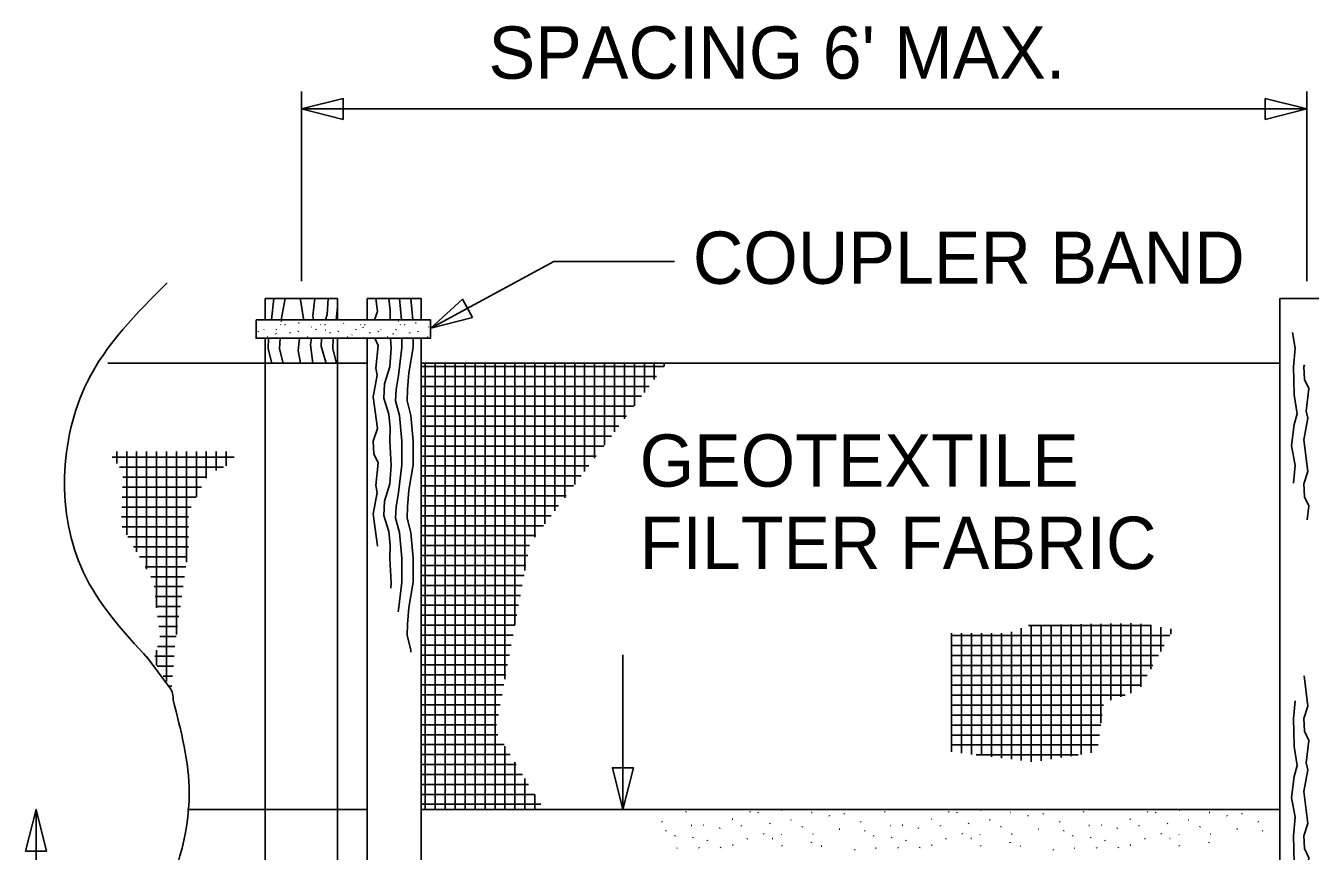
# Model space of a CAD drawing. Extents: x 9881 to 9952, y 9888 to 10017.
# Drawn here: x 9887.95 to 9913.59, y 9966.16 to 9982.65 of the extents above; entities that cross this region are included whole.
import ezdxf

# ---------------------------------------------------------------- set-up
doc = ezdxf.new("R2010")
doc.units = 0
for name, color, linetype in [('Default', 7, 'Continuous'), ('G-ANNO-TEXT', 7, 'Continuous'), ('G-DETL-LINE', 7, 'Continuous'), ('G-DETL-OTLN', 7, 'Continuous'), ('G-DETL-PATT', 7, 'Continuous')]:
    doc.layers.add(name, color=color, linetype=linetype)

# ---------------------------------------------------------------- blocks, each defined once
blk = doc.blocks.new('TERARR')
at = {"layer": 'Default'}
blk.add_lwpolyline([(-0.667, 0.167), (0, 0), (-0.667, -0.167)], close=True, dxfattribs=at)

msp = doc.modelspace()

# ---------------------------------------------------------------- linework, layer by layer
at = {"layer": 'Default'}
for p, q in [((9893.453, 9977.545), (9893.453, 9981.333)), ((9913.527, 9977.545), (9913.527, 9981.333)), ((9893.807, 9976.406), (9893.795, 9976.41)), ((9894.925, 9976.413), (9894.927, 9976.406)), ((9900.697, 9975.846), (9900.697, 9975.907)), ((9889.766, 9973.905), (9889.766, 9974.143)), ((9890.359, 9970.048), (9890.825, 9969.422)), ((9890.891, 9969.177), (9890.891, 9969.177)), ((9903.052, 9966.974), (9903.045, 9966.988)), ((9907.02, 9966.974), (9907.014, 9966.988))]:
    msp.add_line(p, q, dxfattribs=at)
for points in [[(9913.257, 9975.838), (9913.293, 9976.209), (9913.236, 9976.521)], [(9913.236, 9976.521), (9913.236, 9976.521)], [(9913.236, 9976.521), (9913.236, 9976.521)], [(9913.236, 9976.521), (9913.236, 9976.521)], [(9913.463, 9975.838), (9913.475, 9975.875)]]:
    msp.add_lwpolyline(points, dxfattribs=at)
msp.add_spline([(9890.821, 9969.427), (9890.855, 9969.382), (9890.891, 9969.177)], degree=3, dxfattribs=at)
at = {"layer": 'G-ANNO-TEXT'}
for p, q in [((9893.453, 9980.986), (9913.527, 9980.986)), ((9899.871, 9966.994), (9899.871, 9970.079)), ((9888.157, 9964.393), (9888.157, 9966.994))]:
    msp.add_line(p, q, dxfattribs=at)
msp.add_lwpolyline([(9896.034, 9976.604), (9898.492, 9977.938), (9900.898, 9977.938)], dxfattribs=at)
at = {"layer": 'G-DETL-LINE'}
for p, q in [((9889.586, 9975.907), (9894.764, 9975.907)), ((9895.846, 9975.907), (9912.986, 9975.907)), ((9891.18, 9966.994), (9894.764, 9966.994)), ((9895.846, 9966.994), (9912.986, 9966.994))]:
    msp.add_line(p, q, dxfattribs=at)
for points in [[(9890.775, 9977.514), (9889.176, 9975.528), (9889.096, 9971.743), (9890.391, 9970.005)], [(9890.89, 9969.184), (9891.214, 9967.321), (9890.575, 9964.847), (9889.637, 9963.031)]]:
    msp.add_spline(points, degree=3, dxfattribs=at)
at = {"layer": 'G-DETL-OTLN'}
for p, q in [((9894.174, 9977.198), (9892.732, 9977.198)), ((9892.732, 9977.198), (9892.732, 9976.775)), ((9894.174, 9976.775), (9894.174, 9977.198)), ((9895.846, 9977.198), (9894.764, 9977.198)), ((9894.764, 9977.198), (9894.764, 9976.775)), ((9895.846, 9976.775), (9895.846, 9977.198)), ((9912.986, 9977.198), (9912.986, 9962.384)), ((9914.068, 9977.198), (9912.986, 9977.198)), ((9892.732, 9976.406), (9892.732, 9975.907)), ((9894.174, 9975.907), (9894.174, 9976.406)), ((9894.764, 9976.406), (9894.764, 9962.384)), ((9895.846, 9962.568), (9895.846, 9976.406)), ((9892.732, 9975.907), (9892.732, 9964.228)), ((9894.174, 9964.228), (9894.174, 9975.907))]:
    msp.add_line(p, q, dxfattribs=at)
msp.add_lwpolyline([(9892.549, 9976.775), (9896.028, 9976.775), (9896.028, 9976.406), (9892.549, 9976.406)], close=True, dxfattribs=at)
at = {"layer": 'G-DETL-PATT'}
for p, q in [((9892.592, 9976.536), (9892.598, 9976.55)), ((9892.707, 9976.58), (9892.701, 9976.574)), ((9892.947, 9976.571), (9892.953, 9976.584)), ((9893.035, 9976.682), (9893.041, 9976.673)), ((9893.055, 9976.741), (9893.043, 9976.745)), ((9893.121, 9976.678), (9893.127, 9976.669)), ((9893.221, 9976.519), (9893.227, 9976.51)), ((9893.389, 9976.536), (9893.395, 9976.55)), ((9893.406, 9976.712), (9893.394, 9976.716)), ((9893.657, 9976.631), (9893.651, 9976.625)), ((9893.744, 9976.571), (9893.75, 9976.584)), ((9893.833, 9976.682), (9893.839, 9976.673)), ((9893.918, 9976.678), (9893.924, 9976.669)), ((9893.937, 9976.565), (9893.925, 9976.569)), ((9894.018, 9976.519), (9894.024, 9976.51)), ((9894.186, 9976.536), (9894.192, 9976.55)), ((9894.301, 9976.704), (9894.295, 9976.698)), ((9894.541, 9976.571), (9894.547, 9976.584)), ((9894.63, 9976.682), (9894.636, 9976.673)), ((9894.682, 9976.628), (9894.685, 9976.616)), ((9894.715, 9976.678), (9894.721, 9976.669)), ((9894.816, 9976.519), (9894.822, 9976.51)), ((9894.983, 9976.536), (9894.989, 9976.55)), ((9895.046, 9976.58), (9895.039, 9976.574)), ((9895.338, 9976.571), (9895.344, 9976.584)), ((9895.394, 9976.741), (9895.382, 9976.745)), ((9895.427, 9976.682), (9895.433, 9976.673)), ((9895.512, 9976.678), (9895.518, 9976.669)), ((9895.613, 9976.519), (9895.619, 9976.51)), ((9895.744, 9976.712), (9895.732, 9976.716)), ((9895.78, 9976.536), (9895.786, 9976.55)), ((9895.996, 9976.631), (9895.989, 9976.625)), ((9892.587, 9976.413), (9892.588, 9976.406)), ((9892.779, 9976.44), (9892.785, 9976.431)), ((9892.943, 9976.498), (9892.946, 9976.486)), ((9892.956, 9976.424), (9892.962, 9976.415)), ((9893.21, 9976.415), (9893.204, 9976.409)), ((9893.576, 9976.44), (9893.582, 9976.431)), ((9893.753, 9976.424), (9893.759, 9976.415)), ((9894.096, 9976.424), (9894.099, 9976.412)), ((9894.373, 9976.44), (9894.379, 9976.431)), ((9894.466, 9976.471), (9894.46, 9976.465)), ((9894.551, 9976.424), (9894.557, 9976.415)), ((9895.171, 9976.44), (9895.177, 9976.431)), ((9895.282, 9976.498), (9895.284, 9976.486)), ((9895.348, 9976.424), (9895.354, 9976.415)), ((9895.549, 9976.415), (9895.543, 9976.409)), ((9895.968, 9976.44), (9895.974, 9976.431)), ((9900.694, 9975.842), (9895.846, 9975.842)), ((9895.926, 9966.994), (9895.926, 9975.907)), ((9896.125, 9966.994), (9896.125, 9975.907)), ((9896.324, 9966.994), (9896.324, 9975.907)), ((9896.523, 9966.994), (9896.523, 9975.907)), ((9896.722, 9966.994), (9896.722, 9975.907)), ((9896.92, 9966.994), (9896.92, 9975.907)), ((9897.119, 9966.994), (9897.119, 9975.907)), ((9897.318, 9966.994), (9897.318, 9975.907)), ((9897.517, 9969.594), (9897.517, 9975.907)), ((9897.715, 9970.679), (9897.715, 9975.907)), ((9897.914, 9971.764), (9897.914, 9975.907)), ((9898.113, 9972.433), (9898.113, 9975.907)), ((9898.312, 9972.696), (9898.312, 9975.907)), ((9898.511, 9972.958), (9898.511, 9975.907)), ((9898.709, 9973.221), (9898.709, 9975.907)), ((9898.908, 9973.483), (9898.908, 9975.907)), ((9899.107, 9973.746), (9899.107, 9975.907)), ((9899.306, 9974.009), (9899.306, 9975.907)), ((9899.505, 9974.271), (9899.505, 9975.907)), ((9899.703, 9974.534), (9899.703, 9975.907)), ((9899.902, 9974.796), (9899.902, 9975.907)), ((9900.101, 9975.059), (9900.101, 9975.907)), ((9900.3, 9975.321), (9900.3, 9975.907)), ((9900.498, 9975.584), (9900.498, 9975.907)), ((9900.543, 9975.643), (9895.846, 9975.643)), ((9900.393, 9975.445), (9895.846, 9975.445)), ((9900.242, 9975.246), (9895.846, 9975.246)), ((9900.092, 9975.047), (9895.846, 9975.047)), ((9899.941, 9974.848), (9895.846, 9974.848)), ((9899.791, 9974.649), (9895.846, 9974.649)), ((9899.64, 9974.451), (9895.846, 9974.451)), ((9899.49, 9974.252), (9895.846, 9974.252)), ((9892.108, 9974.028), (9889.675, 9974.028)), ((9889.965, 9972.48), (9889.965, 9974.143)), ((9890.164, 9972.137), (9890.164, 9974.143)), ((9890.362, 9971.793), (9890.362, 9974.143)), ((9890.561, 9971.018), (9890.561, 9974.143)), ((9890.76, 9969.547), (9890.76, 9974.143)), ((9890.959, 9970.486), (9890.959, 9974.143)), ((9891.158, 9971.931), (9891.158, 9974.143)), ((9891.356, 9973.236), (9891.356, 9974.143)), ((9891.555, 9973.609), (9891.555, 9974.143)), ((9891.754, 9973.767), (9891.754, 9974.143)), ((9891.953, 9973.854), (9891.953, 9974.143)), ((9899.34, 9974.053), (9895.846, 9974.053)), ((9891.896, 9973.83), (9889.822, 9973.83)), ((9899.189, 9973.854), (9895.846, 9973.854)), ((9891.461, 9973.432), (9889.883, 9973.432)), ((9891.567, 9973.631), (9889.889, 9973.631)), ((9899.039, 9973.656), (9895.846, 9973.656)), ((9898.888, 9973.457), (9895.846, 9973.457)), ((9891.355, 9973.233), (9889.877, 9973.233)), ((9898.737, 9973.258), (9895.846, 9973.258)), ((9891.249, 9973.034), (9889.871, 9973.034)), ((9898.587, 9973.059), (9895.846, 9973.059)), ((9891.202, 9972.836), (9889.864, 9972.836)), ((9898.436, 9972.86), (9895.846, 9972.86)), ((9898.286, 9972.662), (9895.846, 9972.662)), ((9891.202, 9972.637), (9889.874, 9972.637)), ((9891.202, 9972.438), (9889.989, 9972.438)), ((9898.136, 9972.463), (9895.846, 9972.463)), ((9891.2, 9972.239), (9890.104, 9972.239)), ((9898.006, 9972.264), (9895.846, 9972.264)), ((9891.173, 9972.04), (9890.219, 9972.04)), ((9897.97, 9972.065), (9895.846, 9972.065)), ((9891.145, 9971.842), (9890.334, 9971.842)), ((9891.118, 9971.643), (9890.45, 9971.643)), ((9897.933, 9971.866), (9895.846, 9971.866)), ((9897.897, 9971.668), (9895.846, 9971.668)), ((9891.091, 9971.444), (9890.511, 9971.444)), ((9897.86, 9971.469), (9895.846, 9971.469)), ((9891.063, 9971.245), (9890.534, 9971.245)), ((9897.824, 9971.27), (9895.846, 9971.27)), ((9891.036, 9971.047), (9890.558, 9971.047)), ((9897.787, 9971.071), (9895.846, 9971.071)), ((9897.751, 9970.873), (9895.846, 9970.873)), ((9891.008, 9970.848), (9890.581, 9970.848)), ((9890.981, 9970.649), (9890.605, 9970.649)), ((9897.714, 9970.674), (9895.846, 9970.674)), ((9907.824, 9967.971), (9907.824, 9970.614)), ((9910.422, 9970.666), (9907.965, 9970.666)), ((9908.023, 9967.946), (9908.023, 9970.676)), ((9908.222, 9967.963), (9908.222, 9970.68)), ((9908.421, 9967.996), (9908.421, 9970.683)), ((9908.62, 9968.028), (9908.62, 9970.687)), ((9908.818, 9968.06), (9908.818, 9970.691)), ((9909.017, 9968.092), (9909.017, 9970.695)), ((9909.216, 9968.124), (9909.216, 9970.699)), ((9909.415, 9968.716), (9909.415, 9970.703)), ((9909.614, 9969.175), (9909.614, 9970.706)), ((9909.812, 9969.244), (9909.812, 9970.71)), ((9910.011, 9969.314), (9910.011, 9970.714)), ((9910.21, 9969.446), (9910.21, 9970.702)), ((9910.409, 9969.796), (9910.409, 9970.669)), ((9910.607, 9970.146), (9910.607, 9970.636)), ((9890.954, 9970.45), (9890.628, 9970.45)), ((9897.678, 9970.475), (9895.846, 9970.475)), ((9910.791, 9970.468), (9906.421, 9970.468)), ((9906.433, 9968.143), (9906.433, 9970.512)), ((9906.632, 9968.118), (9906.632, 9970.512)), ((9906.831, 9968.093), (9906.831, 9970.512)), ((9907.029, 9968.069), (9907.029, 9970.512)), ((9907.228, 9968.044), (9907.228, 9970.512)), ((9907.427, 9968.02), (9907.427, 9970.512)), ((9907.626, 9967.995), (9907.626, 9970.539)), ((9910.806, 9970.495), (9910.806, 9970.603)), ((9890.561, 9969.868), (9890.561, 9970.177)), ((9890.929, 9970.251), (9890.582, 9970.251)), ((9897.642, 9970.276), (9895.846, 9970.276)), ((9910.678, 9970.269), (9906.421, 9970.269)), ((9890.913, 9970.053), (9890.526, 9970.053)), ((9890.897, 9969.854), (9890.571, 9969.854)), ((9897.605, 9970.077), (9895.846, 9970.077)), ((9897.569, 9969.879), (9895.846, 9969.879)), ((9910.564, 9970.07), (9906.421, 9970.07)), ((9910.451, 9969.871), (9906.421, 9969.871)), ((9890.88, 9969.655), (9890.695, 9969.655)), ((9897.532, 9969.68), (9895.846, 9969.68)), ((9910.338, 9969.672), (9906.421, 9969.672)), ((9890.864, 9969.456), (9890.813, 9969.456)), ((9897.496, 9969.481), (9895.846, 9969.481)), ((9910.225, 9969.474), (9906.421, 9969.474)), ((9897.459, 9969.282), (9895.846, 9969.282)), ((9897.423, 9969.083), (9895.846, 9969.083)), ((9909.899, 9969.275), (9906.421, 9969.275)), ((9909.463, 9969.076), (9906.421, 9969.076)), ((9897.387, 9968.885), (9895.846, 9968.885)), ((9909.436, 9968.877), (9906.421, 9968.877)), ((9897.35, 9968.686), (9895.846, 9968.686)), ((9909.41, 9968.679), (9906.421, 9968.679)), ((9897.376, 9968.487), (9895.846, 9968.487)), ((9909.383, 9968.48), (9906.421, 9968.48)), ((9897.498, 9968.288), (9895.846, 9968.288)), ((9897.62, 9968.09), (9895.846, 9968.09)), ((9897.517, 9966.994), (9897.517, 9968.258)), ((9909.357, 9968.281), (9906.421, 9968.281)), ((9908.957, 9968.082), (9906.922, 9968.082)), ((9897.743, 9967.891), (9895.846, 9967.891)), ((9897.715, 9966.994), (9897.715, 9967.935)), ((9897.865, 9967.692), (9895.846, 9967.692)), ((9897.914, 9966.994), (9897.914, 9967.612)), ((9897.987, 9967.493), (9895.846, 9967.493)), ((9898.109, 9967.294), (9895.846, 9967.294)), ((9898.113, 9966.994), (9898.113, 9967.289)), ((9898.232, 9967.096), (9895.846, 9967.096)), ((9901.136, 9966.952), (9901.127, 9966.939)), ((9902.064, 9966.798), (9902.053, 9966.798)), ((9902.41, 9966.936), (9902.403, 9966.95)), ((9902.575, 9966.937), (9902.566, 9966.924)), ((9903.233, 9966.785), (9903.223, 9966.785)), ((9903.647, 9966.932), (9903.637, 9966.932)), ((9903.993, 9966.86), (9903.986, 9966.873)), ((9904.297, 9966.913), (9904.289, 9966.9)), ((9905.104, 9966.952), (9905.096, 9966.939)), ((9906.033, 9966.798), (9906.022, 9966.798)), ((9906.378, 9966.936), (9906.372, 9966.95)), ((9906.543, 9966.937), (9906.535, 9966.924)), ((9907.202, 9966.785), (9907.192, 9966.785)), ((9907.616, 9966.932), (9907.606, 9966.932)), ((9907.962, 9966.86), (9907.955, 9966.873)), ((9908.266, 9966.913), (9908.258, 9966.9)), ((9909.073, 9966.952), (9909.065, 9966.939)), ((9910.001, 9966.798), (9909.991, 9966.798)), ((9910.347, 9966.936), (9910.34, 9966.95)), ((9910.512, 9966.937), (9910.504, 9966.924)), ((9910.989, 9966.974), (9910.982, 9966.988)), ((9911.171, 9966.785), (9911.16, 9966.785)), ((9911.585, 9966.932), (9911.575, 9966.932)), ((9911.931, 9966.86), (9911.924, 9966.873)), ((9912.235, 9966.913), (9912.227, 9966.9)), ((9900.653, 9966.74), (9900.646, 9966.754)), ((9900.736, 9966.572), (9900.728, 9966.56)), ((9901.246, 9966.673), (9901.236, 9966.673)), ((9901.489, 9966.679), (9901.478, 9966.679)), ((9901.806, 9966.629), (9901.797, 9966.616)), ((9902.241, 9966.662), (9902.234, 9966.676)), ((9902.683, 9966.5), (9902.676, 9966.513)), ((9902.81, 9966.721), (9902.801, 9966.708)), ((9903.455, 9966.656), (9903.45, 9966.64)), ((9903.671, 9966.501), (9903.661, 9966.501)), ((9904.199, 9966.601), (9904.189, 9966.601)), ((9904.622, 9966.74), (9904.615, 9966.754)), ((9904.705, 9966.572), (9904.697, 9966.56)), ((9905.215, 9966.673), (9905.205, 9966.673)), ((9905.458, 9966.679), (9905.447, 9966.679)), ((9905.774, 9966.629), (9905.766, 9966.616)), ((9906.21, 9966.662), (9906.203, 9966.676)), ((9906.652, 9966.5), (9906.645, 9966.513)), ((9906.778, 9966.721), (9906.77, 9966.708)), ((9907.424, 9966.656), (9907.418, 9966.64)), ((9907.64, 9966.501), (9907.63, 9966.501)), ((9908.168, 9966.601), (9908.158, 9966.601)), ((9908.591, 9966.74), (9908.584, 9966.754)), ((9908.674, 9966.572), (9908.666, 9966.56)), ((9909.184, 9966.673), (9909.173, 9966.673)), ((9909.426, 9966.679), (9909.416, 9966.679)), ((9909.743, 9966.629), (9909.735, 9966.616)), ((9910.179, 9966.662), (9910.172, 9966.676)), ((9910.621, 9966.5), (9910.614, 9966.513)), ((9910.747, 9966.721), (9910.739, 9966.708)), ((9911.392, 9966.656), (9911.387, 9966.64)), ((9911.609, 9966.501), (9911.599, 9966.501)), ((9912.137, 9966.601), (9912.127, 9966.601)), ((9912.56, 9966.74), (9912.553, 9966.754)), ((9912.643, 9966.572), (9912.634, 9966.56)), ((9900.914, 9966.472), (9900.906, 9966.459)), ((9901.272, 9966.441), (9901.267, 9966.426)), ((9901.559, 9966.364), (9901.552, 9966.378)), ((9902.073, 9966.279), (9902.062, 9966.279)), ((9902.358, 9966.413), (9902.349, 9966.4)), ((9902.861, 9966.414), (9902.85, 9966.414)), ((9903.037, 9966.483), (9903.03, 9966.496)), ((9903.048, 9966.26), (9903.041, 9966.274)), ((9903.635, 9966.341), (9903.63, 9966.326)), ((9903.842, 9966.259), (9903.831, 9966.259)), ((9904.883, 9966.472), (9904.874, 9966.459)), ((9905.24, 9966.441), (9905.235, 9966.426)), ((9905.528, 9966.364), (9905.521, 9966.378)), ((9906.042, 9966.279), (9906.031, 9966.279)), ((9906.327, 9966.413), (9906.318, 9966.4)), ((9906.83, 9966.414), (9906.819, 9966.414)), ((9907.006, 9966.483), (9906.999, 9966.496)), ((9907.016, 9966.26), (9907.01, 9966.274)), ((9907.604, 9966.341), (9907.599, 9966.326)), ((9907.81, 9966.259), (9907.8, 9966.259)), ((9908.852, 9966.472), (9908.843, 9966.459)), ((9909.209, 9966.441), (9909.204, 9966.426)), ((9909.496, 9966.364), (9909.489, 9966.378)), ((9910.01, 9966.279), (9910, 9966.279)), ((9910.295, 9966.413), (9910.287, 9966.4)), ((9910.798, 9966.414), (9910.788, 9966.414)), ((9910.975, 9966.483), (9910.968, 9966.496)), ((9910.985, 9966.26), (9910.978, 9966.274)), ((9911.573, 9966.341), (9911.568, 9966.326)), ((9900.957, 9966.219), (9900.946, 9966.219)), ((9901.394, 9966.221), (9901.387, 9966.235)), ((9901.829, 9966.239), (9901.821, 9966.227)), ((9904.501, 9966.178), (9904.494, 9966.192)), ((9904.925, 9966.219), (9904.915, 9966.219)), ((9905.363, 9966.221), (9905.356, 9966.235)), ((9905.798, 9966.239), (9905.79, 9966.227)), ((9908.47, 9966.178), (9908.463, 9966.192)), ((9908.894, 9966.219), (9908.884, 9966.219)), ((9909.331, 9966.221), (9909.325, 9966.235)), ((9909.767, 9966.239), (9909.759, 9966.227))]:
    msp.add_line(p, q, dxfattribs=at)
for points in [[(9892.853, 9976.775), (9892.904, 9977.198)], [(9893.052, 9976.775), (9893.128, 9977.198)], [(9893.49, 9976.775), (9893.496, 9976.797), (9893.438, 9977.176), (9893.437, 9977.198)], [(9893.696, 9976.775), (9893.68, 9976.851), (9893.721, 9977.198)], [(9893.984, 9977.198), (9893.966, 9976.879), (9893.933, 9976.775)], [(9894.144, 9976.775), (9894.174, 9977.026)], [(9894.913, 9976.775), (9894.97, 9976.943), (9894.937, 9977.198)], [(9895.2, 9977.198), (9895.228, 9976.961), (9895.223, 9976.775)], [(9895.45, 9976.775), (9895.409, 9977.198)], [(9895.678, 9976.775), (9895.637, 9977.198)], [(9892.862, 9975.907), (9892.787, 9976.197), (9892.799, 9976.406)], [(9893.089, 9975.907), (9893.015, 9976.197), (9893.026, 9976.406)], [(9893.435, 9975.907), (9893.389, 9976.161), (9893.418, 9976.406)], [(9893.68, 9975.907), (9893.632, 9976.277), (9893.655, 9976.406)], [(9893.852, 9976.406), (9893.846, 9976.251), (9893.941, 9975.931), (9893.944, 9975.907)], [(9894.153, 9975.907), (9894.078, 9976.197), (9894.09, 9976.406)], [(9894.886, 9974.353), (9894.97, 9974.6), (9894.887, 9975.236), (9894.965, 9975.668), (9894.936, 9975.81), (9894.988, 9976.259), (9894.918, 9976.406)], [(9895.234, 9976.406), (9895.242, 9976.212), (9895.221, 9975.838), (9895.112, 9975.496), (9895.101, 9975.209), (9895.196, 9974.889), (9895.228, 9974.618), (9895.221, 9974.353)], [(9895.458, 9974.353), (9895.408, 9974.865), (9895.333, 9975.155), (9895.346, 9975.379), (9895.391, 9975.665), (9895.458, 9976.22), (9895.458, 9976.406)], [(9895.685, 9974.353), (9895.636, 9974.865), (9895.561, 9975.155), (9895.574, 9975.379), (9895.595, 9975.715), (9895.685, 9976.22), (9895.685, 9976.406)], [(9913.258, 9973.509), (9913.293, 9973.866), (9913.221, 9974.262), (9913.27, 9974.681), (9913.328, 9974.897), (9913.27, 9975.277), (9913.264, 9975.57), (9913.257, 9975.834)], [(9913.463, 9973.496), (9913.547, 9973.742), (9913.464, 9974.378), (9913.542, 9974.81), (9913.512, 9974.952), (9913.565, 9975.401), (9913.478, 9975.583), (9913.463, 9975.838)], [(9894.969, 9972.254), (9894.97, 9972.257), (9894.887, 9972.893), (9894.965, 9973.325), (9894.936, 9973.467), (9894.988, 9973.916), (9894.901, 9974.098), (9894.886, 9974.353)], [(9895.221, 9974.349), (9895.242, 9973.869), (9895.221, 9973.495), (9895.112, 9973.153), (9895.101, 9972.867), (9895.196, 9972.547), (9895.228, 9972.275), (9895.221, 9972.011)], [(9895.458, 9972.011), (9895.408, 9972.523), (9895.333, 9972.813), (9895.346, 9973.036), (9895.391, 9973.322), (9895.458, 9973.878), (9895.458, 9974.349)], [(9895.685, 9972.011), (9895.636, 9972.523), (9895.561, 9972.813), (9895.574, 9973.036), (9895.595, 9973.373), (9895.685, 9973.878), (9895.685, 9974.349)], [(9913.532, 9972.777), (9913.565, 9973.058), (9913.478, 9973.24), (9913.463, 9973.496)], [(9895.221, 9972.007), (9895.242, 9971.526), (9895.236, 9971.412)], [(9895.385, 9970.941), (9895.391, 9970.98), (9895.458, 9971.535), (9895.458, 9972.007)], [(9895.64, 9970.136), (9895.636, 9970.18), (9895.561, 9970.47), (9895.574, 9970.694), (9895.595, 9971.03), (9895.685, 9971.535), (9895.685, 9972.007)], [(9913.463, 9968.81), (9913.547, 9969.057), (9913.468, 9969.662)], [(9913.257, 9968.81), (9913.291, 9969.166)], [(9913.463, 9966.468), (9913.547, 9966.714), (9913.464, 9967.35), (9913.542, 9967.782), (9913.512, 9967.924), (9913.565, 9968.373), (9913.478, 9968.555), (9913.463, 9968.81)], [(9913.257, 9966.468), (9913.293, 9966.838), (9913.221, 9967.234), (9913.27, 9967.653), (9913.328, 9967.869), (9913.27, 9968.249), (9913.264, 9968.542), (9913.257, 9968.806)], [(9913.257, 9964.125), (9913.293, 9964.495), (9913.221, 9964.891), (9913.27, 9965.31), (9913.328, 9965.527), (9913.27, 9965.906), (9913.264, 9966.199), (9913.257, 9966.464)], [(9913.463, 9964.125), (9913.547, 9964.372), (9913.464, 9965.007), (9913.542, 9965.44), (9913.512, 9965.581), (9913.565, 9966.03), (9913.478, 9966.212), (9913.463, 9966.468)]]:
    msp.add_lwpolyline(points, dxfattribs=at)

# ---------------------------------------------------------------- block references
at = {"layer": 'G-ANNO-TEXT', "xscale": 1.24992, "yscale": 1.24992}
for p, rotation in [((9893.453, 9980.986), 180), ((9896.034, 9976.604), -151.49024683304748), ((9899.871, 9966.994), -90), ((9888.157, 9966.994), 90)]:
    msp.add_blockref('TERARR', p, dxfattribs=dict(at, rotation=rotation))
msp.add_blockref('TERARR', (9913.527, 9980.986), dxfattribs=at)

# ---------------------------------------------------------------- texts
at = {"layer": 'G-ANNO-TEXT'}
for s, p in [("SPACING 6' MAX.", (9897.188, 9981.59)), ('COUPLER BAND', (9901.268, 9977.493)), ('GEOTEXTILE', (9900.206, 9973.441)), ('FILTER FABRIC', (9900.206, 9971.797))]:
    msp.add_text(s, height=1.044, dxfattribs=at).set_placement(p)

doc.saveas('drawing.dxf')
